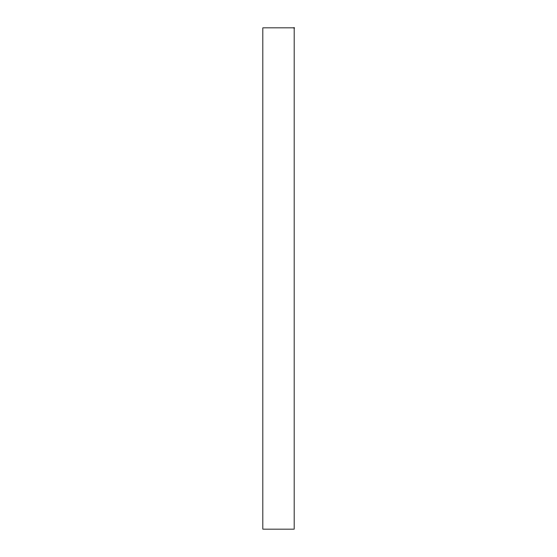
<?xml version="1.0" encoding="UTF-8"?>
<svg xmlns="http://www.w3.org/2000/svg" width="557" height="557" viewBox="0 0 557 557"><rect width="100%" height="100%" fill="white"/><g stroke="black" fill="none" stroke-linecap="round" stroke-linejoin="round"><path stroke-width="0.84" d="M294.166 27.85L262.834 27.85L262.834 529.15L294.166 529.15L294.166 27.85"/></g></svg>
